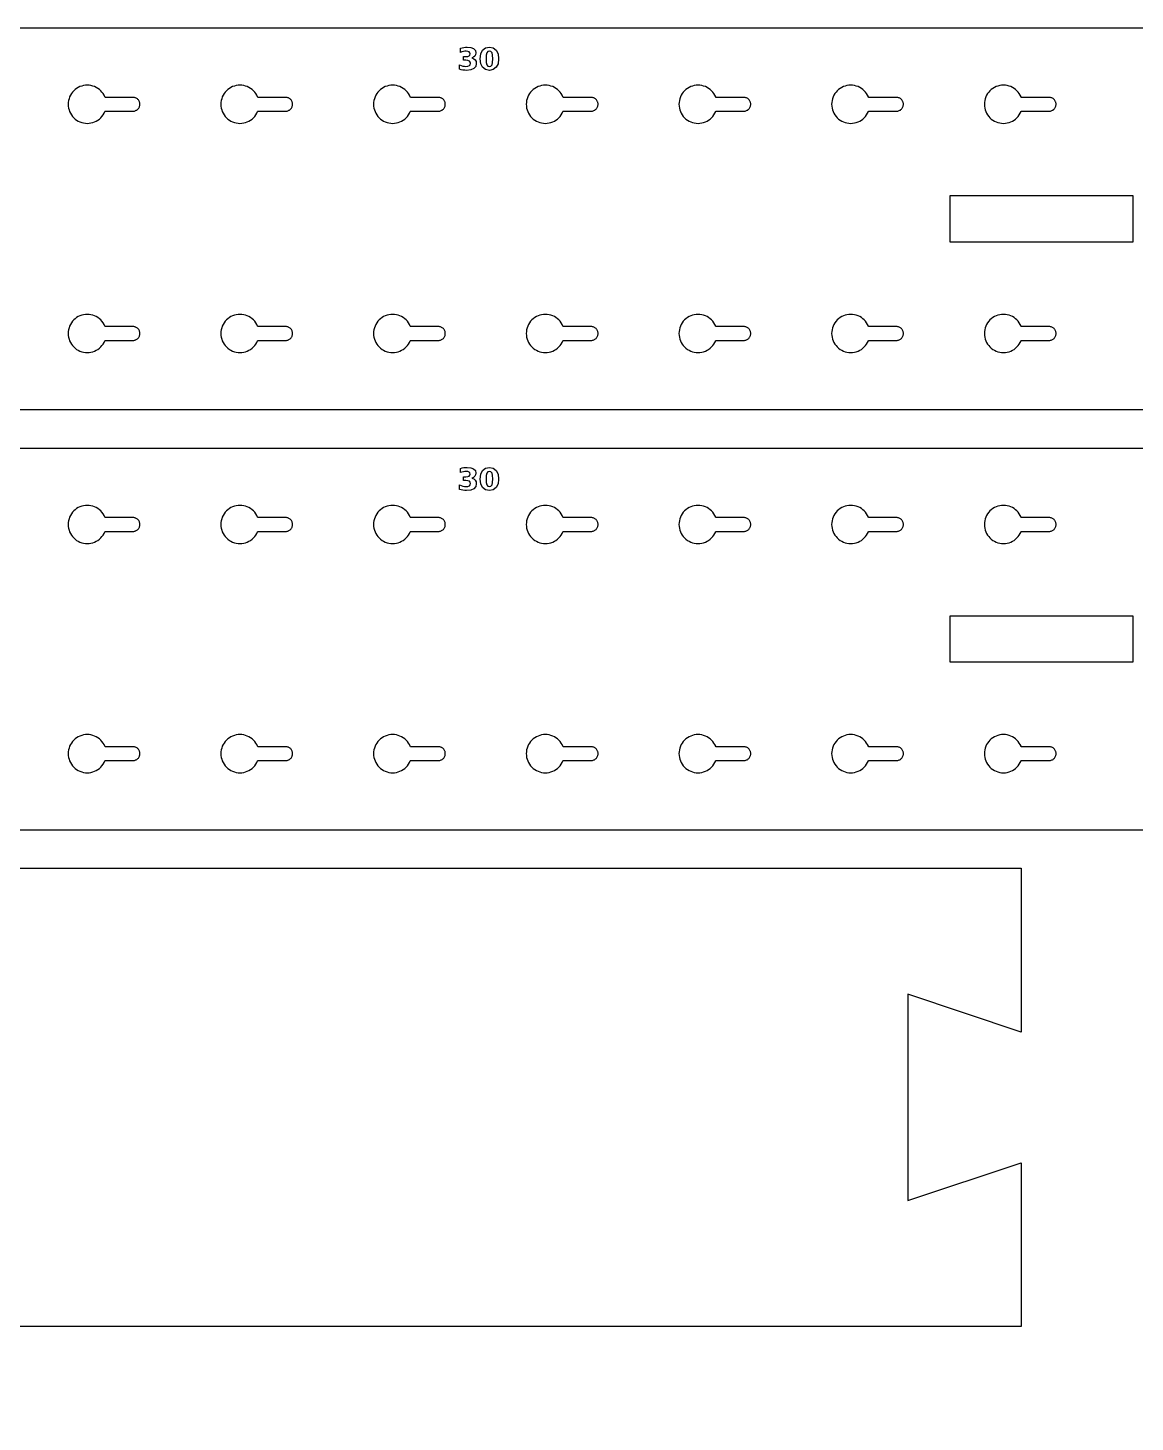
# Model space of a CAD drawing. Header units: millimetres. Extents: x 12 to 540, y 12 to 378.
# Drawn here: x 270.7 to 415.8, y 195 to 377.5 of the extents above; entities that cross this region are included whole.
import ezdxf

# ---------------------------------------------------------------- set-up
doc = ezdxf.new("R2010")
doc.units = ezdxf.units.MM
doc.layers.add('CUT', color=1, linetype='Continuous')
doc.layers.add('ENGRAVE', color=5, linetype='Continuous')

msp = doc.modelspace()

# ---------------------------------------------------------------- linework, layer by layer
at = {"layer": 'CUT', "color": 1}
for points in [[(18.5, 377.5), (448.5, 377.5), (448.5, 358.24), (458.4, 361.5), (458.4, 343.5), (448.5, 346.76), (448.5, 327.5), (18.5, 327.5), (18.5, 332.5), (12.5, 332.5), (12.5, 372.5), (18.5, 372.5)], [(280.43, 365.91), (280.58, 366.11), (280.7, 366.32), (280.81, 366.54), (280.83, 366.6), (284.5, 366.6), (284.59, 366.6), (284.68, 366.62), (284.76, 366.64), (284.84, 366.67), (284.92, 366.71), (285, 366.75), (285.07, 366.8), (285.14, 366.86), (285.2, 366.93), (285.25, 367), (285.29, 367.08), (285.33, 367.16), (285.36, 367.24), (285.38, 367.32), (285.4, 367.41), (285.4, 367.5), (285.4, 367.59), (285.38, 367.68), (285.36, 367.76), (285.33, 367.84), (285.29, 367.92), (285.25, 368), (285.2, 368.07), (285.14, 368.14), (285.07, 368.2), (285, 368.25), (284.92, 368.29), (284.84, 368.33), (284.76, 368.36), (284.68, 368.38), (284.59, 368.4), (284.5, 368.4), (280.83, 368.4), (280.81, 368.46), (280.7, 368.68), (280.58, 368.89), (280.43, 369.09), (280.27, 369.27), (280.09, 369.43), (279.89, 369.58), (279.68, 369.7), (279.46, 369.81), (279.23, 369.89), (278.99, 369.95), (278.75, 369.99), (278.5, 370), (278.25, 369.99), (278.01, 369.95), (277.77, 369.89), (277.54, 369.81), (277.32, 369.7), (277.11, 369.58), (276.91, 369.43), (276.73, 369.27), (276.57, 369.09), (276.42, 368.89), (276.3, 368.68), (276.19, 368.46), (276.11, 368.23), (276.05, 367.99), (276.01, 367.75), (276, 367.5), (276.01, 367.25), (276.05, 367.01), (276.11, 366.77), (276.19, 366.54), (276.3, 366.32), (276.42, 366.11), (276.57, 365.91), (276.73, 365.73), (276.91, 365.57), (277.11, 365.42), (277.32, 365.3), (277.54, 365.19), (277.77, 365.11), (278.01, 365.05), (278.25, 365.01), (278.5, 365), (278.75, 365.01), (278.99, 365.05), (279.23, 365.11), (279.46, 365.19), (279.68, 365.3), (279.89, 365.42), (280.09, 365.57), (280.27, 365.73)], [(300.43, 365.91), (300.58, 366.11), (300.7, 366.32), (300.81, 366.54), (300.83, 366.6), (304.5, 366.6), (304.59, 366.6), (304.68, 366.62), (304.76, 366.64), (304.84, 366.67), (304.92, 366.71), (305, 366.75), (305.07, 366.8), (305.14, 366.86), (305.2, 366.93), (305.25, 367), (305.29, 367.08), (305.33, 367.16), (305.36, 367.24), (305.38, 367.32), (305.4, 367.41), (305.4, 367.5), (305.4, 367.59), (305.38, 367.68), (305.36, 367.76), (305.33, 367.84), (305.29, 367.92), (305.25, 368), (305.2, 368.07), (305.14, 368.14), (305.07, 368.2), (305, 368.25), (304.92, 368.29), (304.84, 368.33), (304.76, 368.36), (304.68, 368.38), (304.59, 368.4), (304.5, 368.4), (300.83, 368.4), (300.81, 368.46), (300.7, 368.68), (300.58, 368.89), (300.43, 369.09), (300.27, 369.27), (300.09, 369.43), (299.89, 369.58), (299.68, 369.7), (299.46, 369.81), (299.23, 369.89), (298.99, 369.95), (298.75, 369.99), (298.5, 370), (298.25, 369.99), (298.01, 369.95), (297.77, 369.89), (297.54, 369.81), (297.32, 369.7), (297.11, 369.58), (296.91, 369.43), (296.73, 369.27), (296.57, 369.09), (296.42, 368.89), (296.3, 368.68), (296.19, 368.46), (296.11, 368.23), (296.05, 367.99), (296.01, 367.75), (296, 367.5), (296.01, 367.25), (296.05, 367.01), (296.11, 366.77), (296.19, 366.54), (296.3, 366.32), (296.42, 366.11), (296.57, 365.91), (296.73, 365.73), (296.91, 365.57), (297.11, 365.42), (297.32, 365.3), (297.54, 365.19), (297.77, 365.11), (298.01, 365.05), (298.25, 365.01), (298.5, 365), (298.75, 365.01), (298.99, 365.05), (299.23, 365.11), (299.46, 365.19), (299.68, 365.3), (299.89, 365.42), (300.09, 365.57), (300.27, 365.73)], [(320.27, 365.73), (320.43, 365.91), (320.58, 366.11), (320.7, 366.32), (320.81, 366.54), (320.83, 366.6), (324.5, 366.6), (324.59, 366.6), (324.68, 366.62), (324.76, 366.64), (324.84, 366.67), (324.92, 366.71), (325, 366.75), (325.07, 366.8), (325.14, 366.86), (325.2, 366.93), (325.25, 367), (325.29, 367.08), (325.33, 367.16), (325.36, 367.24), (325.38, 367.32), (325.4, 367.41), (325.4, 367.5), (325.4, 367.59), (325.38, 367.68), (325.36, 367.76), (325.33, 367.84), (325.29, 367.92), (325.25, 368), (325.2, 368.07), (325.14, 368.14), (325.07, 368.2), (325, 368.25), (324.92, 368.29), (324.84, 368.33), (324.76, 368.36), (324.68, 368.38), (324.59, 368.4), (324.5, 368.4), (320.83, 368.4), (320.81, 368.46), (320.7, 368.68), (320.58, 368.89), (320.43, 369.09), (320.27, 369.27), (320.09, 369.43), (319.89, 369.58), (319.68, 369.7), (319.46, 369.81), (319.23, 369.89), (318.99, 369.95), (318.75, 369.99), (318.5, 370), (318.25, 369.99), (318.01, 369.95), (317.77, 369.89), (317.54, 369.81), (317.32, 369.7), (317.11, 369.58), (316.91, 369.43), (316.73, 369.27), (316.57, 369.09), (316.42, 368.89), (316.3, 368.68), (316.19, 368.46), (316.11, 368.23), (316.05, 367.99), (316.01, 367.75), (316, 367.5), (316.01, 367.25), (316.05, 367.01), (316.11, 366.77), (316.19, 366.54), (316.3, 366.32), (316.42, 366.11), (316.57, 365.91), (316.73, 365.73), (316.91, 365.57), (317.11, 365.42), (317.32, 365.3), (317.54, 365.19), (317.77, 365.11), (318.01, 365.05), (318.25, 365.01), (318.5, 365), (318.75, 365.01), (318.99, 365.05), (319.23, 365.11), (319.46, 365.19), (319.68, 365.3), (319.89, 365.42), (320.09, 365.57)], [(340.43, 365.91), (340.58, 366.11), (340.7, 366.32), (340.81, 366.54), (340.83, 366.6), (344.5, 366.6), (344.59, 366.6), (344.68, 366.62), (344.76, 366.64), (344.84, 366.67), (344.92, 366.71), (345, 366.75), (345.07, 366.8), (345.14, 366.86), (345.2, 366.93), (345.25, 367), (345.29, 367.08), (345.33, 367.16), (345.36, 367.24), (345.38, 367.32), (345.4, 367.41), (345.4, 367.5), (345.4, 367.59), (345.38, 367.68), (345.36, 367.76), (345.33, 367.84), (345.29, 367.92), (345.25, 368), (345.2, 368.07), (345.14, 368.14), (345.07, 368.2), (345, 368.25), (344.92, 368.29), (344.84, 368.33), (344.76, 368.36), (344.68, 368.38), (344.59, 368.4), (344.5, 368.4), (340.83, 368.4), (340.81, 368.46), (340.7, 368.68), (340.58, 368.89), (340.43, 369.09), (340.27, 369.27), (340.09, 369.43), (339.89, 369.58), (339.68, 369.7), (339.46, 369.81), (339.23, 369.89), (338.99, 369.95), (338.75, 369.99), (338.5, 370), (338.25, 369.99), (338.01, 369.95), (337.77, 369.89), (337.54, 369.81), (337.32, 369.7), (337.11, 369.58), (336.91, 369.43), (336.73, 369.27), (336.57, 369.09), (336.42, 368.89), (336.3, 368.68), (336.19, 368.46), (336.11, 368.23), (336.05, 367.99), (336.01, 367.75), (336, 367.5), (336.01, 367.25), (336.05, 367.01), (336.11, 366.77), (336.19, 366.54), (336.3, 366.32), (336.42, 366.11), (336.57, 365.91), (336.73, 365.73), (336.91, 365.57), (337.11, 365.42), (337.32, 365.3), (337.54, 365.19), (337.77, 365.11), (338.01, 365.05), (338.25, 365.01), (338.5, 365), (338.75, 365.01), (338.99, 365.05), (339.23, 365.11), (339.46, 365.19), (339.68, 365.3), (339.89, 365.42), (340.09, 365.57), (340.27, 365.73)], [(360.27, 365.73), (360.43, 365.91), (360.58, 366.11), (360.7, 366.32), (360.81, 366.54), (360.83, 366.6), (364.5, 366.6), (364.59, 366.6), (364.68, 366.62), (364.76, 366.64), (364.84, 366.67), (364.92, 366.71), (365, 366.75), (365.07, 366.8), (365.14, 366.86), (365.2, 366.93), (365.25, 367), (365.29, 367.08), (365.33, 367.16), (365.36, 367.24), (365.38, 367.32), (365.4, 367.41), (365.4, 367.5), (365.4, 367.59), (365.38, 367.68), (365.36, 367.76), (365.33, 367.84), (365.29, 367.92), (365.25, 368), (365.2, 368.07), (365.14, 368.14), (365.07, 368.2), (365, 368.25), (364.92, 368.29), (364.84, 368.33), (364.76, 368.36), (364.68, 368.38), (364.59, 368.4), (364.5, 368.4), (360.83, 368.4), (360.81, 368.46), (360.7, 368.68), (360.58, 368.89), (360.43, 369.09), (360.27, 369.27), (360.09, 369.43), (359.89, 369.58), (359.68, 369.7), (359.46, 369.81), (359.23, 369.89), (358.99, 369.95), (358.75, 369.99), (358.5, 370), (358.25, 369.99), (358.01, 369.95), (357.77, 369.89), (357.54, 369.81), (357.32, 369.7), (357.11, 369.58), (356.91, 369.43), (356.73, 369.27), (356.57, 369.09), (356.42, 368.89), (356.3, 368.68), (356.19, 368.46), (356.11, 368.23), (356.05, 367.99), (356.01, 367.75), (356, 367.5), (356.01, 367.25), (356.05, 367.01), (356.11, 366.77), (356.19, 366.54), (356.3, 366.32), (356.42, 366.11), (356.57, 365.91), (356.73, 365.73), (356.91, 365.57), (357.11, 365.42), (357.32, 365.3), (357.54, 365.19), (357.77, 365.11), (358.01, 365.05), (358.25, 365.01), (358.5, 365), (358.75, 365.01), (358.99, 365.05), (359.23, 365.11), (359.46, 365.19), (359.68, 365.3), (359.89, 365.42), (360.09, 365.57)], [(380.27, 365.73), (380.43, 365.91), (380.58, 366.11), (380.7, 366.32), (380.81, 366.54), (380.83, 366.6), (384.5, 366.6), (384.59, 366.6), (384.68, 366.62), (384.76, 366.64), (384.84, 366.67), (384.92, 366.71), (385, 366.75), (385.07, 366.8), (385.14, 366.86), (385.2, 366.93), (385.25, 367), (385.29, 367.08), (385.33, 367.16), (385.36, 367.24), (385.38, 367.32), (385.4, 367.41), (385.4, 367.5), (385.4, 367.59), (385.38, 367.68), (385.36, 367.76), (385.33, 367.84), (385.29, 367.92), (385.25, 368), (385.2, 368.07), (385.14, 368.14), (385.07, 368.2), (385, 368.25), (384.92, 368.29), (384.84, 368.33), (384.76, 368.36), (384.68, 368.38), (384.59, 368.4), (384.5, 368.4), (380.83, 368.4), (380.81, 368.46), (380.7, 368.68), (380.58, 368.89), (380.43, 369.09), (380.27, 369.27), (380.09, 369.43), (379.89, 369.58), (379.68, 369.7), (379.46, 369.81), (379.23, 369.89), (378.99, 369.95), (378.75, 369.99), (378.5, 370), (378.25, 369.99), (378.01, 369.95), (377.77, 369.89), (377.54, 369.81), (377.32, 369.7), (377.11, 369.58), (376.91, 369.43), (376.73, 369.27), (376.57, 369.09), (376.42, 368.89), (376.3, 368.68), (376.19, 368.46), (376.11, 368.23), (376.05, 367.99), (376.01, 367.75), (376, 367.5), (376.01, 367.25), (376.05, 367.01), (376.11, 366.77), (376.19, 366.54), (376.3, 366.32), (376.42, 366.11), (376.57, 365.91), (376.73, 365.73), (376.91, 365.57), (377.11, 365.42), (377.32, 365.3), (377.54, 365.19), (377.77, 365.11), (378.01, 365.05), (378.25, 365.01), (378.5, 365), (378.75, 365.01), (378.99, 365.05), (379.23, 365.11), (379.46, 365.19), (379.68, 365.3), (379.89, 365.42), (380.09, 365.57)], [(400.43, 365.91), (400.58, 366.11), (400.7, 366.32), (400.81, 366.54), (400.83, 366.6), (404.5, 366.6), (404.59, 366.6), (404.68, 366.62), (404.76, 366.64), (404.84, 366.67), (404.92, 366.71), (405, 366.75), (405.07, 366.8), (405.14, 366.86), (405.2, 366.93), (405.25, 367), (405.29, 367.08), (405.33, 367.16), (405.36, 367.24), (405.38, 367.32), (405.4, 367.41), (405.4, 367.5), (405.4, 367.59), (405.38, 367.68), (405.36, 367.76), (405.33, 367.84), (405.29, 367.92), (405.25, 368), (405.2, 368.07), (405.14, 368.14), (405.07, 368.2), (405, 368.25), (404.92, 368.29), (404.84, 368.33), (404.76, 368.36), (404.68, 368.38), (404.59, 368.4), (404.5, 368.4), (400.83, 368.4), (400.81, 368.46), (400.7, 368.68), (400.58, 368.89), (400.43, 369.09), (400.27, 369.27), (400.09, 369.43), (399.89, 369.58), (399.68, 369.7), (399.46, 369.81), (399.23, 369.89), (398.99, 369.95), (398.75, 369.99), (398.5, 370), (398.25, 369.99), (398.01, 369.95), (397.77, 369.89), (397.54, 369.81), (397.32, 369.7), (397.11, 369.58), (396.91, 369.43), (396.73, 369.27), (396.57, 369.09), (396.42, 368.89), (396.3, 368.68), (396.19, 368.46), (396.11, 368.23), (396.05, 367.99), (396.01, 367.75), (396, 367.5), (396.01, 367.25), (396.05, 367.01), (396.11, 366.77), (396.19, 366.54), (396.3, 366.32), (396.42, 366.11), (396.57, 365.91), (396.73, 365.73), (396.91, 365.57), (397.11, 365.42), (397.32, 365.3), (397.54, 365.19), (397.77, 365.11), (398.01, 365.05), (398.25, 365.01), (398.5, 365), (398.75, 365.01), (398.99, 365.05), (399.23, 365.11), (399.46, 365.19), (399.68, 365.3), (399.89, 365.42), (400.09, 365.57), (400.27, 365.73)], [(415.5, 355.5), (391.5, 355.5), (391.5, 349.5), (415.5, 349.5)], [(280.27, 335.73), (280.43, 335.91), (280.58, 336.11), (280.7, 336.32), (280.81, 336.54), (280.83, 336.6), (284.5, 336.6), (284.59, 336.6), (284.68, 336.62), (284.76, 336.64), (284.84, 336.67), (284.92, 336.71), (285, 336.75), (285.07, 336.8), (285.14, 336.86), (285.2, 336.93), (285.25, 337), (285.29, 337.08), (285.33, 337.16), (285.36, 337.24), (285.38, 337.32), (285.4, 337.41), (285.4, 337.5), (285.4, 337.59), (285.38, 337.68), (285.36, 337.76), (285.33, 337.84), (285.29, 337.92), (285.25, 338), (285.2, 338.07), (285.14, 338.14), (285.07, 338.2), (285, 338.25), (284.92, 338.29), (284.84, 338.33), (284.76, 338.36), (284.68, 338.38), (284.59, 338.4), (284.5, 338.4), (280.83, 338.4), (280.81, 338.46), (280.7, 338.68), (280.58, 338.89), (280.43, 339.09), (280.27, 339.27), (280.09, 339.43), (279.89, 339.58), (279.68, 339.7), (279.46, 339.81), (279.23, 339.89), (278.99, 339.95), (278.75, 339.99), (278.5, 340), (278.25, 339.99), (278.01, 339.95), (277.77, 339.89), (277.54, 339.81), (277.32, 339.7), (277.11, 339.58), (276.91, 339.43), (276.73, 339.27), (276.57, 339.09), (276.42, 338.89), (276.3, 338.68), (276.19, 338.46), (276.11, 338.23), (276.05, 337.99), (276.01, 337.75), (276, 337.5), (276.01, 337.25), (276.05, 337.01), (276.11, 336.77), (276.19, 336.54), (276.3, 336.32), (276.42, 336.11), (276.57, 335.91), (276.73, 335.73), (276.91, 335.57), (277.11, 335.42), (277.32, 335.3), (277.54, 335.19), (277.77, 335.11), (278.01, 335.05), (278.25, 335.01), (278.5, 335), (278.75, 335.01), (278.99, 335.05), (279.23, 335.11), (279.46, 335.19), (279.68, 335.3), (279.89, 335.42), (280.09, 335.57)], [(300.43, 335.91), (300.58, 336.11), (300.7, 336.32), (300.81, 336.54), (300.83, 336.6), (304.5, 336.6), (304.59, 336.6), (304.68, 336.62), (304.76, 336.64), (304.84, 336.67), (304.92, 336.71), (305, 336.75), (305.07, 336.8), (305.14, 336.86), (305.2, 336.93), (305.25, 337), (305.29, 337.08), (305.33, 337.16), (305.36, 337.24), (305.38, 337.32), (305.4, 337.41), (305.4, 337.5), (305.4, 337.59), (305.38, 337.68), (305.36, 337.76), (305.33, 337.84), (305.29, 337.92), (305.25, 338), (305.2, 338.07), (305.14, 338.14), (305.07, 338.2), (305, 338.25), (304.92, 338.29), (304.84, 338.33), (304.76, 338.36), (304.68, 338.38), (304.59, 338.4), (304.5, 338.4), (300.83, 338.4), (300.81, 338.46), (300.7, 338.68), (300.58, 338.89), (300.43, 339.09), (300.27, 339.27), (300.09, 339.43), (299.89, 339.58), (299.68, 339.7), (299.46, 339.81), (299.23, 339.89), (298.99, 339.95), (298.75, 339.99), (298.5, 340), (298.25, 339.99), (298.01, 339.95), (297.77, 339.89), (297.54, 339.81), (297.32, 339.7), (297.11, 339.58), (296.91, 339.43), (296.73, 339.27), (296.57, 339.09), (296.42, 338.89), (296.3, 338.68), (296.19, 338.46), (296.11, 338.23), (296.05, 337.99), (296.01, 337.75), (296, 337.5), (296.01, 337.25), (296.05, 337.01), (296.11, 336.77), (296.19, 336.54), (296.3, 336.32), (296.42, 336.11), (296.57, 335.91), (296.73, 335.73), (296.91, 335.57), (297.11, 335.42), (297.32, 335.3), (297.54, 335.19), (297.77, 335.11), (298.01, 335.05), (298.25, 335.01), (298.5, 335), (298.75, 335.01), (298.99, 335.05), (299.23, 335.11), (299.46, 335.19), (299.68, 335.3), (299.89, 335.42), (300.09, 335.57), (300.27, 335.73)], [(320.27, 335.73), (320.43, 335.91), (320.58, 336.11), (320.7, 336.32), (320.81, 336.54), (320.83, 336.6), (324.5, 336.6), (324.59, 336.6), (324.68, 336.62), (324.76, 336.64), (324.84, 336.67), (324.92, 336.71), (325, 336.75), (325.07, 336.8), (325.14, 336.86), (325.2, 336.93), (325.25, 337), (325.29, 337.08), (325.33, 337.16), (325.36, 337.24), (325.38, 337.32), (325.4, 337.41), (325.4, 337.5), (325.4, 337.59), (325.38, 337.68), (325.36, 337.76), (325.33, 337.84), (325.29, 337.92), (325.25, 338), (325.2, 338.07), (325.14, 338.14), (325.07, 338.2), (325, 338.25), (324.92, 338.29), (324.84, 338.33), (324.76, 338.36), (324.68, 338.38), (324.59, 338.4), (324.5, 338.4), (320.83, 338.4), (320.81, 338.46), (320.7, 338.68), (320.58, 338.89), (320.43, 339.09), (320.27, 339.27), (320.09, 339.43), (319.89, 339.58), (319.68, 339.7), (319.46, 339.81), (319.23, 339.89), (318.99, 339.95), (318.75, 339.99), (318.5, 340), (318.25, 339.99), (318.01, 339.95), (317.77, 339.89), (317.54, 339.81), (317.32, 339.7), (317.11, 339.58), (316.91, 339.43), (316.73, 339.27), (316.57, 339.09), (316.42, 338.89), (316.3, 338.68), (316.19, 338.46), (316.11, 338.23), (316.05, 337.99), (316.01, 337.75), (316, 337.5), (316.01, 337.25), (316.05, 337.01), (316.11, 336.77), (316.19, 336.54), (316.3, 336.32), (316.42, 336.11), (316.57, 335.91), (316.73, 335.73), (316.91, 335.57), (317.11, 335.42), (317.32, 335.3), (317.54, 335.19), (317.77, 335.11), (318.01, 335.05), (318.25, 335.01), (318.5, 335), (318.75, 335.01), (318.99, 335.05), (319.23, 335.11), (319.46, 335.19), (319.68, 335.3), (319.89, 335.42), (320.09, 335.57)], [(340.43, 335.91), (340.58, 336.11), (340.7, 336.32), (340.81, 336.54), (340.83, 336.6), (344.5, 336.6), (344.59, 336.6), (344.68, 336.62), (344.76, 336.64), (344.84, 336.67), (344.92, 336.71), (345, 336.75), (345.07, 336.8), (345.14, 336.86), (345.2, 336.93), (345.25, 337), (345.29, 337.08), (345.33, 337.16), (345.36, 337.24), (345.38, 337.32), (345.4, 337.41), (345.4, 337.5), (345.4, 337.59), (345.38, 337.68), (345.36, 337.76), (345.33, 337.84), (345.29, 337.92), (345.25, 338), (345.2, 338.07), (345.14, 338.14), (345.07, 338.2), (345, 338.25), (344.92, 338.29), (344.84, 338.33), (344.76, 338.36), (344.68, 338.38), (344.59, 338.4), (344.5, 338.4), (340.83, 338.4), (340.81, 338.46), (340.7, 338.68), (340.58, 338.89), (340.43, 339.09), (340.27, 339.27), (340.09, 339.43), (339.89, 339.58), (339.68, 339.7), (339.46, 339.81), (339.23, 339.89), (338.99, 339.95), (338.75, 339.99), (338.5, 340), (338.25, 339.99), (338.01, 339.95), (337.77, 339.89), (337.54, 339.81), (337.32, 339.7), (337.11, 339.58), (336.91, 339.43), (336.73, 339.27), (336.57, 339.09), (336.42, 338.89), (336.3, 338.68), (336.19, 338.46), (336.11, 338.23), (336.05, 337.99), (336.01, 337.75), (336, 337.5), (336.01, 337.25), (336.05, 337.01), (336.11, 336.77), (336.19, 336.54), (336.3, 336.32), (336.42, 336.11), (336.57, 335.91), (336.73, 335.73), (336.91, 335.57), (337.11, 335.42), (337.32, 335.3), (337.54, 335.19), (337.77, 335.11), (338.01, 335.05), (338.25, 335.01), (338.5, 335), (338.75, 335.01), (338.99, 335.05), (339.23, 335.11), (339.46, 335.19), (339.68, 335.3), (339.89, 335.42), (340.09, 335.57), (340.27, 335.73)], [(360.27, 335.73), (360.43, 335.91), (360.58, 336.11), (360.7, 336.32), (360.81, 336.54), (360.83, 336.6), (364.5, 336.6), (364.59, 336.6), (364.68, 336.62), (364.76, 336.64), (364.84, 336.67), (364.92, 336.71), (365, 336.75), (365.07, 336.8), (365.14, 336.86), (365.2, 336.93), (365.25, 337), (365.29, 337.08), (365.33, 337.16), (365.36, 337.24), (365.38, 337.32), (365.4, 337.41), (365.4, 337.5), (365.4, 337.59), (365.38, 337.68), (365.36, 337.76), (365.33, 337.84), (365.29, 337.92), (365.25, 338), (365.2, 338.07), (365.14, 338.14), (365.07, 338.2), (365, 338.25), (364.92, 338.29), (364.84, 338.33), (364.76, 338.36), (364.68, 338.38), (364.59, 338.4), (364.5, 338.4), (360.83, 338.4), (360.81, 338.46), (360.7, 338.68), (360.58, 338.89), (360.43, 339.09), (360.27, 339.27), (360.09, 339.43), (359.89, 339.58), (359.68, 339.7), (359.46, 339.81), (359.23, 339.89), (358.99, 339.95), (358.75, 339.99), (358.5, 340), (358.25, 339.99), (358.01, 339.95), (357.77, 339.89), (357.54, 339.81), (357.32, 339.7), (357.11, 339.58), (356.91, 339.43), (356.73, 339.27), (356.57, 339.09), (356.42, 338.89), (356.3, 338.68), (356.19, 338.46), (356.11, 338.23), (356.05, 337.99), (356.01, 337.75), (356, 337.5), (356.01, 337.25), (356.05, 337.01), (356.11, 336.77), (356.19, 336.54), (356.3, 336.32), (356.42, 336.11), (356.57, 335.91), (356.73, 335.73), (356.91, 335.57), (357.11, 335.42), (357.32, 335.3), (357.54, 335.19), (357.77, 335.11), (358.01, 335.05), (358.25, 335.01), (358.5, 335), (358.75, 335.01), (358.99, 335.05), (359.23, 335.11), (359.46, 335.19), (359.68, 335.3), (359.89, 335.42), (360.09, 335.57)], [(380.43, 335.91), (380.58, 336.11), (380.7, 336.32), (380.81, 336.54), (380.83, 336.6), (384.5, 336.6), (384.59, 336.6), (384.68, 336.62), (384.76, 336.64), (384.84, 336.67), (384.92, 336.71), (385, 336.75), (385.07, 336.8), (385.14, 336.86), (385.2, 336.93), (385.25, 337), (385.29, 337.08), (385.33, 337.16), (385.36, 337.24), (385.38, 337.32), (385.4, 337.41), (385.4, 337.5), (385.4, 337.59), (385.38, 337.68), (385.36, 337.76), (385.33, 337.84), (385.29, 337.92), (385.25, 338), (385.2, 338.07), (385.14, 338.14), (385.07, 338.2), (385, 338.25), (384.92, 338.29), (384.84, 338.33), (384.76, 338.36), (384.68, 338.38), (384.59, 338.4), (384.5, 338.4), (380.83, 338.4), (380.81, 338.46), (380.7, 338.68), (380.58, 338.89), (380.43, 339.09), (380.27, 339.27), (380.09, 339.43), (379.89, 339.58), (379.68, 339.7), (379.46, 339.81), (379.23, 339.89), (378.99, 339.95), (378.75, 339.99), (378.5, 340), (378.25, 339.99), (378.01, 339.95), (377.77, 339.89), (377.54, 339.81), (377.32, 339.7), (377.11, 339.58), (376.91, 339.43), (376.73, 339.27), (376.57, 339.09), (376.42, 338.89), (376.3, 338.68), (376.19, 338.46), (376.11, 338.23), (376.05, 337.99), (376.01, 337.75), (376, 337.5), (376.01, 337.25), (376.05, 337.01), (376.11, 336.77), (376.19, 336.54), (376.3, 336.32), (376.42, 336.11), (376.57, 335.91), (376.73, 335.73), (376.91, 335.57), (377.11, 335.42), (377.32, 335.3), (377.54, 335.19), (377.77, 335.11), (378.01, 335.05), (378.25, 335.01), (378.5, 335), (378.75, 335.01), (378.99, 335.05), (379.23, 335.11), (379.46, 335.19), (379.68, 335.3), (379.89, 335.42), (380.09, 335.57), (380.27, 335.73)], [(400.27, 335.73), (400.43, 335.91), (400.58, 336.11), (400.7, 336.32), (400.81, 336.54), (400.83, 336.6), (404.5, 336.6), (404.59, 336.6), (404.68, 336.62), (404.76, 336.64), (404.84, 336.67), (404.92, 336.71), (405, 336.75), (405.07, 336.8), (405.14, 336.86), (405.2, 336.93), (405.25, 337), (405.29, 337.08), (405.33, 337.16), (405.36, 337.24), (405.38, 337.32), (405.4, 337.41), (405.4, 337.5), (405.4, 337.59), (405.38, 337.68), (405.36, 337.76), (405.33, 337.84), (405.29, 337.92), (405.25, 338), (405.2, 338.07), (405.14, 338.14), (405.07, 338.2), (405, 338.25), (404.92, 338.29), (404.84, 338.33), (404.76, 338.36), (404.68, 338.38), (404.59, 338.4), (404.5, 338.4), (400.83, 338.4), (400.81, 338.46), (400.7, 338.68), (400.58, 338.89), (400.43, 339.09), (400.27, 339.27), (400.09, 339.43), (399.89, 339.58), (399.68, 339.7), (399.46, 339.81), (399.23, 339.89), (398.99, 339.95), (398.75, 339.99), (398.5, 340), (398.25, 339.99), (398.01, 339.95), (397.77, 339.89), (397.54, 339.81), (397.32, 339.7), (397.11, 339.58), (396.91, 339.43), (396.73, 339.27), (396.57, 339.09), (396.42, 338.89), (396.3, 338.68), (396.19, 338.46), (396.11, 338.23), (396.05, 337.99), (396.01, 337.75), (396, 337.5), (396.01, 337.25), (396.05, 337.01), (396.11, 336.77), (396.19, 336.54), (396.3, 336.32), (396.42, 336.11), (396.57, 335.91), (396.73, 335.73), (396.91, 335.57), (397.11, 335.42), (397.32, 335.3), (397.54, 335.19), (397.77, 335.11), (398.01, 335.05), (398.25, 335.01), (398.5, 335), (398.75, 335.01), (398.99, 335.05), (399.23, 335.11), (399.46, 335.19), (399.68, 335.3), (399.89, 335.42), (400.09, 335.57)], [(18.5, 322.5), (448.5, 322.5), (448.5, 303.24), (458.4, 306.5), (458.4, 288.5), (448.5, 291.76), (448.5, 272.5), (18.5, 272.5), (18.5, 277.5), (12.5, 277.5), (12.5, 317.5), (18.5, 317.5)], [(280.43, 310.91), (280.58, 311.11), (280.7, 311.32), (280.81, 311.54), (280.83, 311.6), (284.5, 311.6), (284.59, 311.6), (284.68, 311.62), (284.76, 311.64), (284.84, 311.67), (284.92, 311.71), (285, 311.75), (285.07, 311.8), (285.14, 311.86), (285.2, 311.93), (285.25, 312), (285.29, 312.08), (285.33, 312.16), (285.36, 312.24), (285.38, 312.32), (285.4, 312.41), (285.4, 312.5), (285.4, 312.59), (285.38, 312.68), (285.36, 312.76), (285.33, 312.84), (285.29, 312.92), (285.25, 313), (285.2, 313.07), (285.14, 313.14), (285.07, 313.2), (285, 313.25), (284.92, 313.29), (284.84, 313.33), (284.76, 313.36), (284.68, 313.38), (284.59, 313.4), (284.5, 313.4), (280.83, 313.4), (280.81, 313.46), (280.7, 313.68), (280.58, 313.89), (280.43, 314.09), (280.27, 314.27), (280.09, 314.43), (279.89, 314.58), (279.68, 314.7), (279.46, 314.81), (279.23, 314.89), (278.99, 314.95), (278.75, 314.99), (278.5, 315), (278.25, 314.99), (278.01, 314.95), (277.77, 314.89), (277.54, 314.81), (277.32, 314.7), (277.11, 314.58), (276.91, 314.43), (276.73, 314.27), (276.57, 314.09), (276.42, 313.89), (276.3, 313.68), (276.19, 313.46), (276.11, 313.23), (276.05, 312.99), (276.01, 312.75), (276, 312.5), (276.01, 312.25), (276.05, 312.01), (276.11, 311.77), (276.19, 311.54), (276.3, 311.32), (276.42, 311.11), (276.57, 310.91), (276.73, 310.73), (276.91, 310.57), (277.11, 310.42), (277.32, 310.3), (277.54, 310.19), (277.77, 310.11), (278.01, 310.05), (278.25, 310.01), (278.5, 310), (278.75, 310.01), (278.99, 310.05), (279.23, 310.11), (279.46, 310.19), (279.68, 310.3), (279.89, 310.42), (280.09, 310.57), (280.27, 310.73)], [(300.43, 310.91), (300.58, 311.11), (300.7, 311.32), (300.81, 311.54), (300.83, 311.6), (304.5, 311.6), (304.59, 311.6), (304.68, 311.62), (304.76, 311.64), (304.84, 311.67), (304.92, 311.71), (305, 311.75), (305.07, 311.8), (305.14, 311.86), (305.2, 311.93), (305.25, 312), (305.29, 312.08), (305.33, 312.16), (305.36, 312.24), (305.38, 312.32), (305.4, 312.41), (305.4, 312.5), (305.4, 312.59), (305.38, 312.68), (305.36, 312.76), (305.33, 312.84), (305.29, 312.92), (305.25, 313), (305.2, 313.07), (305.14, 313.14), (305.07, 313.2), (305, 313.25), (304.92, 313.29), (304.84, 313.33), (304.76, 313.36), (304.68, 313.38), (304.59, 313.4), (304.5, 313.4), (300.83, 313.4), (300.81, 313.46), (300.7, 313.68), (300.58, 313.89), (300.43, 314.09), (300.27, 314.27), (300.09, 314.43), (299.89, 314.58), (299.68, 314.7), (299.46, 314.81), (299.23, 314.89), (298.99, 314.95), (298.75, 314.99), (298.5, 315), (298.25, 314.99), (298.01, 314.95), (297.77, 314.89), (297.54, 314.81), (297.32, 314.7), (297.11, 314.58), (296.91, 314.43), (296.73, 314.27), (296.57, 314.09), (296.42, 313.89), (296.3, 313.68), (296.19, 313.46), (296.11, 313.23), (296.05, 312.99), (296.01, 312.75), (296, 312.5), (296.01, 312.25), (296.05, 312.01), (296.11, 311.77), (296.19, 311.54), (296.3, 311.32), (296.42, 311.11), (296.57, 310.91), (296.73, 310.73), (296.91, 310.57), (297.11, 310.42), (297.32, 310.3), (297.54, 310.19), (297.77, 310.11), (298.01, 310.05), (298.25, 310.01), (298.5, 310), (298.75, 310.01), (298.99, 310.05), (299.23, 310.11), (299.46, 310.19), (299.68, 310.3), (299.89, 310.42), (300.09, 310.57), (300.27, 310.73)], [(320.27, 310.73), (320.43, 310.91), (320.58, 311.11), (320.7, 311.32), (320.81, 311.54), (320.83, 311.6), (324.5, 311.6), (324.59, 311.6), (324.68, 311.62), (324.76, 311.64), (324.84, 311.67), (324.92, 311.71), (325, 311.75), (325.07, 311.8), (325.14, 311.86), (325.2, 311.93), (325.25, 312), (325.29, 312.08), (325.33, 312.16), (325.36, 312.24), (325.38, 312.32), (325.4, 312.41), (325.4, 312.5), (325.4, 312.59), (325.38, 312.68), (325.36, 312.76), (325.33, 312.84), (325.29, 312.92), (325.25, 313), (325.2, 313.07), (325.14, 313.14), (325.07, 313.2), (325, 313.25), (324.92, 313.29), (324.84, 313.33), (324.76, 313.36), (324.68, 313.38), (324.59, 313.4), (324.5, 313.4), (320.83, 313.4), (320.81, 313.46), (320.7, 313.68), (320.58, 313.89), (320.43, 314.09), (320.27, 314.27), (320.09, 314.43), (319.89, 314.58), (319.68, 314.7), (319.46, 314.81), (319.23, 314.89), (318.99, 314.95), (318.75, 314.99), (318.5, 315), (318.25, 314.99), (318.01, 314.95), (317.77, 314.89), (317.54, 314.81), (317.32, 314.7), (317.11, 314.58), (316.91, 314.43), (316.73, 314.27), (316.57, 314.09), (316.42, 313.89), (316.3, 313.68), (316.19, 313.46), (316.11, 313.23), (316.05, 312.99), (316.01, 312.75), (316, 312.5), (316.01, 312.25), (316.05, 312.01), (316.11, 311.77), (316.19, 311.54), (316.3, 311.32), (316.42, 311.11), (316.57, 310.91), (316.73, 310.73), (316.91, 310.57), (317.11, 310.42), (317.32, 310.3), (317.54, 310.19), (317.77, 310.11), (318.01, 310.05), (318.25, 310.01), (318.5, 310), (318.75, 310.01), (318.99, 310.05), (319.23, 310.11), (319.46, 310.19), (319.68, 310.3), (319.89, 310.42), (320.09, 310.57)], [(340.43, 310.91), (340.58, 311.11), (340.7, 311.32), (340.81, 311.54), (340.83, 311.6), (344.5, 311.6), (344.59, 311.6), (344.68, 311.62), (344.76, 311.64), (344.84, 311.67), (344.92, 311.71), (345, 311.75), (345.07, 311.8), (345.14, 311.86), (345.2, 311.93), (345.25, 312), (345.29, 312.08), (345.33, 312.16), (345.36, 312.24), (345.38, 312.32), (345.4, 312.41), (345.4, 312.5), (345.4, 312.59), (345.38, 312.68), (345.36, 312.76), (345.33, 312.84), (345.29, 312.92), (345.25, 313), (345.2, 313.07), (345.14, 313.14), (345.07, 313.2), (345, 313.25), (344.92, 313.29), (344.84, 313.33), (344.76, 313.36), (344.68, 313.38), (344.59, 313.4), (344.5, 313.4), (340.83, 313.4), (340.81, 313.46), (340.7, 313.68), (340.58, 313.89), (340.43, 314.09), (340.27, 314.27), (340.09, 314.43), (339.89, 314.58), (339.68, 314.7), (339.46, 314.81), (339.23, 314.89), (338.99, 314.95), (338.75, 314.99), (338.5, 315), (338.25, 314.99), (338.01, 314.95), (337.77, 314.89), (337.54, 314.81), (337.32, 314.7), (337.11, 314.58), (336.91, 314.43), (336.73, 314.27), (336.57, 314.09), (336.42, 313.89), (336.3, 313.68), (336.19, 313.46), (336.11, 313.23), (336.05, 312.99), (336.01, 312.75), (336, 312.5), (336.01, 312.25), (336.05, 312.01), (336.11, 311.77), (336.19, 311.54), (336.3, 311.32), (336.42, 311.11), (336.57, 310.91), (336.73, 310.73), (336.91, 310.57), (337.11, 310.42), (337.32, 310.3), (337.54, 310.19), (337.77, 310.11), (338.01, 310.05), (338.25, 310.01), (338.5, 310), (338.75, 310.01), (338.99, 310.05), (339.23, 310.11), (339.46, 310.19), (339.68, 310.3), (339.89, 310.42), (340.09, 310.57), (340.27, 310.73)], [(360.27, 310.73), (360.43, 310.91), (360.58, 311.11), (360.7, 311.32), (360.81, 311.54), (360.83, 311.6), (364.5, 311.6), (364.59, 311.6), (364.68, 311.62), (364.76, 311.64), (364.84, 311.67), (364.92, 311.71), (365, 311.75), (365.07, 311.8), (365.14, 311.86), (365.2, 311.93), (365.25, 312), (365.29, 312.08), (365.33, 312.16), (365.36, 312.24), (365.38, 312.32), (365.4, 312.41), (365.4, 312.5), (365.4, 312.59), (365.38, 312.68), (365.36, 312.76), (365.33, 312.84), (365.29, 312.92), (365.25, 313), (365.2, 313.07), (365.14, 313.14), (365.07, 313.2), (365, 313.25), (364.92, 313.29), (364.84, 313.33), (364.76, 313.36), (364.68, 313.38), (364.59, 313.4), (364.5, 313.4), (360.83, 313.4), (360.81, 313.46), (360.7, 313.68), (360.58, 313.89), (360.43, 314.09), (360.27, 314.27), (360.09, 314.43), (359.89, 314.58), (359.68, 314.7), (359.46, 314.81), (359.23, 314.89), (358.99, 314.95), (358.75, 314.99), (358.5, 315), (358.25, 314.99), (358.01, 314.95), (357.77, 314.89), (357.54, 314.81), (357.32, 314.7), (357.11, 314.58), (356.91, 314.43), (356.73, 314.27), (356.57, 314.09), (356.42, 313.89), (356.3, 313.68), (356.19, 313.46), (356.11, 313.23), (356.05, 312.99), (356.01, 312.75), (356, 312.5), (356.01, 312.25), (356.05, 312.01), (356.11, 311.77), (356.19, 311.54), (356.3, 311.32), (356.42, 311.11), (356.57, 310.91), (356.73, 310.73), (356.91, 310.57), (357.11, 310.42), (357.32, 310.3), (357.54, 310.19), (357.77, 310.11), (358.01, 310.05), (358.25, 310.01), (358.5, 310), (358.75, 310.01), (358.99, 310.05), (359.23, 310.11), (359.46, 310.19), (359.68, 310.3), (359.89, 310.42), (360.09, 310.57)], [(380.27, 310.73), (380.43, 310.91), (380.58, 311.11), (380.7, 311.32), (380.81, 311.54), (380.83, 311.6), (384.5, 311.6), (384.59, 311.6), (384.68, 311.62), (384.76, 311.64), (384.84, 311.67), (384.92, 311.71), (385, 311.75), (385.07, 311.8), (385.14, 311.86), (385.2, 311.93), (385.25, 312), (385.29, 312.08), (385.33, 312.16), (385.36, 312.24), (385.38, 312.32), (385.4, 312.41), (385.4, 312.5), (385.4, 312.59), (385.38, 312.68), (385.36, 312.76), (385.33, 312.84), (385.29, 312.92), (385.25, 313), (385.2, 313.07), (385.14, 313.14), (385.07, 313.2), (385, 313.25), (384.92, 313.29), (384.84, 313.33), (384.76, 313.36), (384.68, 313.38), (384.59, 313.4), (384.5, 313.4), (380.83, 313.4), (380.81, 313.46), (380.7, 313.68), (380.58, 313.89), (380.43, 314.09), (380.27, 314.27), (380.09, 314.43), (379.89, 314.58), (379.68, 314.7), (379.46, 314.81), (379.23, 314.89), (378.99, 314.95), (378.75, 314.99), (378.5, 315), (378.25, 314.99), (378.01, 314.95), (377.77, 314.89), (377.54, 314.81), (377.32, 314.7), (377.11, 314.58), (376.91, 314.43), (376.73, 314.27), (376.57, 314.09), (376.42, 313.89), (376.3, 313.68), (376.19, 313.46), (376.11, 313.23), (376.05, 312.99), (376.01, 312.75), (376, 312.5), (376.01, 312.25), (376.05, 312.01), (376.11, 311.77), (376.19, 311.54), (376.3, 311.32), (376.42, 311.11), (376.57, 310.91), (376.73, 310.73), (376.91, 310.57), (377.11, 310.42), (377.32, 310.3), (377.54, 310.19), (377.77, 310.11), (378.01, 310.05), (378.25, 310.01), (378.5, 310), (378.75, 310.01), (378.99, 310.05), (379.23, 310.11), (379.46, 310.19), (379.68, 310.3), (379.89, 310.42), (380.09, 310.57)], [(400.43, 310.91), (400.58, 311.11), (400.7, 311.32), (400.81, 311.54), (400.83, 311.6), (404.5, 311.6), (404.59, 311.6), (404.68, 311.62), (404.76, 311.64), (404.84, 311.67), (404.92, 311.71), (405, 311.75), (405.07, 311.8), (405.14, 311.86), (405.2, 311.93), (405.25, 312), (405.29, 312.08), (405.33, 312.16), (405.36, 312.24), (405.38, 312.32), (405.4, 312.41), (405.4, 312.5), (405.4, 312.59), (405.38, 312.68), (405.36, 312.76), (405.33, 312.84), (405.29, 312.92), (405.25, 313), (405.2, 313.07), (405.14, 313.14), (405.07, 313.2), (405, 313.25), (404.92, 313.29), (404.84, 313.33), (404.76, 313.36), (404.68, 313.38), (404.59, 313.4), (404.5, 313.4), (400.83, 313.4), (400.81, 313.46), (400.7, 313.68), (400.58, 313.89), (400.43, 314.09), (400.27, 314.27), (400.09, 314.43), (399.89, 314.58), (399.68, 314.7), (399.46, 314.81), (399.23, 314.89), (398.99, 314.95), (398.75, 314.99), (398.5, 315), (398.25, 314.99), (398.01, 314.95), (397.77, 314.89), (397.54, 314.81), (397.32, 314.7), (397.11, 314.58), (396.91, 314.43), (396.73, 314.27), (396.57, 314.09), (396.42, 313.89), (396.3, 313.68), (396.19, 313.46), (396.11, 313.23), (396.05, 312.99), (396.01, 312.75), (396, 312.5), (396.01, 312.25), (396.05, 312.01), (396.11, 311.77), (396.19, 311.54), (396.3, 311.32), (396.42, 311.11), (396.57, 310.91), (396.73, 310.73), (396.91, 310.57), (397.11, 310.42), (397.32, 310.3), (397.54, 310.19), (397.77, 310.11), (398.01, 310.05), (398.25, 310.01), (398.5, 310), (398.75, 310.01), (398.99, 310.05), (399.23, 310.11), (399.46, 310.19), (399.68, 310.3), (399.89, 310.42), (400.09, 310.57), (400.27, 310.73)], [(415.5, 300.5), (391.5, 300.5), (391.5, 294.5), (415.5, 294.5)], [(280.27, 280.73), (280.43, 280.91), (280.58, 281.11), (280.7, 281.32), (280.81, 281.54), (280.83, 281.6), (284.5, 281.6), (284.59, 281.6), (284.68, 281.62), (284.76, 281.64), (284.84, 281.67), (284.92, 281.71), (285, 281.75), (285.07, 281.8), (285.14, 281.86), (285.2, 281.93), (285.25, 282), (285.29, 282.08), (285.33, 282.16), (285.36, 282.24), (285.38, 282.32), (285.4, 282.41), (285.4, 282.5), (285.4, 282.59), (285.38, 282.68), (285.36, 282.76), (285.33, 282.84), (285.29, 282.92), (285.25, 283), (285.2, 283.07), (285.14, 283.14), (285.07, 283.2), (285, 283.25), (284.92, 283.29), (284.84, 283.33), (284.76, 283.36), (284.68, 283.38), (284.59, 283.4), (284.5, 283.4), (280.83, 283.4), (280.81, 283.46), (280.7, 283.68), (280.58, 283.89), (280.43, 284.09), (280.27, 284.27), (280.09, 284.43), (279.89, 284.58), (279.68, 284.7), (279.46, 284.81), (279.23, 284.89), (278.99, 284.95), (278.75, 284.99), (278.5, 285), (278.25, 284.99), (278.01, 284.95), (277.77, 284.89), (277.54, 284.81), (277.32, 284.7), (277.11, 284.58), (276.91, 284.43), (276.73, 284.27), (276.57, 284.09), (276.42, 283.89), (276.3, 283.68), (276.19, 283.46), (276.11, 283.23), (276.05, 282.99), (276.01, 282.75), (276, 282.5), (276.01, 282.25), (276.05, 282.01), (276.11, 281.77), (276.19, 281.54), (276.3, 281.32), (276.42, 281.11), (276.57, 280.91), (276.73, 280.73), (276.91, 280.57), (277.11, 280.42), (277.32, 280.3), (277.54, 280.19), (277.77, 280.11), (278.01, 280.05), (278.25, 280.01), (278.5, 280), (278.75, 280.01), (278.99, 280.05), (279.23, 280.11), (279.46, 280.19), (279.68, 280.3), (279.89, 280.42), (280.09, 280.57)], [(300.43, 280.91), (300.58, 281.11), (300.7, 281.32), (300.81, 281.54), (300.83, 281.6), (304.5, 281.6), (304.59, 281.6), (304.68, 281.62), (304.76, 281.64), (304.84, 281.67), (304.92, 281.71), (305, 281.75), (305.07, 281.8), (305.14, 281.86), (305.2, 281.93), (305.25, 282), (305.29, 282.08), (305.33, 282.16), (305.36, 282.24), (305.38, 282.32), (305.4, 282.41), (305.4, 282.5), (305.4, 282.59), (305.38, 282.68), (305.36, 282.76), (305.33, 282.84), (305.29, 282.92), (305.25, 283), (305.2, 283.07), (305.14, 283.14), (305.07, 283.2), (305, 283.25), (304.92, 283.29), (304.84, 283.33), (304.76, 283.36), (304.68, 283.38), (304.59, 283.4), (304.5, 283.4), (300.83, 283.4), (300.81, 283.46), (300.7, 283.68), (300.58, 283.89), (300.43, 284.09), (300.27, 284.27), (300.09, 284.43), (299.89, 284.58), (299.68, 284.7), (299.46, 284.81), (299.23, 284.89), (298.99, 284.95), (298.75, 284.99), (298.5, 285), (298.25, 284.99), (298.01, 284.95), (297.77, 284.89), (297.54, 284.81), (297.32, 284.7), (297.11, 284.58), (296.91, 284.43), (296.73, 284.27), (296.57, 284.09), (296.42, 283.89), (296.3, 283.68), (296.19, 283.46), (296.11, 283.23), (296.05, 282.99), (296.01, 282.75), (296, 282.5), (296.01, 282.25), (296.05, 282.01), (296.11, 281.77), (296.19, 281.54), (296.3, 281.32), (296.42, 281.11), (296.57, 280.91), (296.73, 280.73), (296.91, 280.57), (297.11, 280.42), (297.32, 280.3), (297.54, 280.19), (297.77, 280.11), (298.01, 280.05), (298.25, 280.01), (298.5, 280), (298.75, 280.01), (298.99, 280.05), (299.23, 280.11), (299.46, 280.19), (299.68, 280.3), (299.89, 280.42), (300.09, 280.57), (300.27, 280.73)], [(320.27, 280.73), (320.43, 280.91), (320.58, 281.11), (320.7, 281.32), (320.81, 281.54), (320.83, 281.6), (324.5, 281.6), (324.59, 281.6), (324.68, 281.62), (324.76, 281.64), (324.84, 281.67), (324.92, 281.71), (325, 281.75), (325.07, 281.8), (325.14, 281.86), (325.2, 281.93), (325.25, 282), (325.29, 282.08), (325.33, 282.16), (325.36, 282.24), (325.38, 282.32), (325.4, 282.41), (325.4, 282.5), (325.4, 282.59), (325.38, 282.68), (325.36, 282.76), (325.33, 282.84), (325.29, 282.92), (325.25, 283), (325.2, 283.07), (325.14, 283.14), (325.07, 283.2), (325, 283.25), (324.92, 283.29), (324.84, 283.33), (324.76, 283.36), (324.68, 283.38), (324.59, 283.4), (324.5, 283.4), (320.83, 283.4), (320.81, 283.46), (320.7, 283.68), (320.58, 283.89), (320.43, 284.09), (320.27, 284.27), (320.09, 284.43), (319.89, 284.58), (319.68, 284.7), (319.46, 284.81), (319.23, 284.89), (318.99, 284.95), (318.75, 284.99), (318.5, 285), (318.25, 284.99), (318.01, 284.95), (317.77, 284.89), (317.54, 284.81), (317.32, 284.7), (317.11, 284.58), (316.91, 284.43), (316.73, 284.27), (316.57, 284.09), (316.42, 283.89), (316.3, 283.68), (316.19, 283.46), (316.11, 283.23), (316.05, 282.99), (316.01, 282.75), (316, 282.5), (316.01, 282.25), (316.05, 282.01), (316.11, 281.77), (316.19, 281.54), (316.3, 281.32), (316.42, 281.11), (316.57, 280.91), (316.73, 280.73), (316.91, 280.57), (317.11, 280.42), (317.32, 280.3), (317.54, 280.19), (317.77, 280.11), (318.01, 280.05), (318.25, 280.01), (318.5, 280), (318.75, 280.01), (318.99, 280.05), (319.23, 280.11), (319.46, 280.19), (319.68, 280.3), (319.89, 280.42), (320.09, 280.57)], [(340.43, 280.91), (340.58, 281.11), (340.7, 281.32), (340.81, 281.54), (340.83, 281.6), (344.5, 281.6), (344.59, 281.6), (344.68, 281.62), (344.76, 281.64), (344.84, 281.67), (344.92, 281.71), (345, 281.75), (345.07, 281.8), (345.14, 281.86), (345.2, 281.93), (345.25, 282), (345.29, 282.08), (345.33, 282.16), (345.36, 282.24), (345.38, 282.32), (345.4, 282.41), (345.4, 282.5), (345.4, 282.59), (345.38, 282.68), (345.36, 282.76), (345.33, 282.84), (345.29, 282.92), (345.25, 283), (345.2, 283.07), (345.14, 283.14), (345.07, 283.2), (345, 283.25), (344.92, 283.29), (344.84, 283.33), (344.76, 283.36), (344.68, 283.38), (344.59, 283.4), (344.5, 283.4), (340.83, 283.4), (340.81, 283.46), (340.7, 283.68), (340.58, 283.89), (340.43, 284.09), (340.27, 284.27), (340.09, 284.43), (339.89, 284.58), (339.68, 284.7), (339.46, 284.81), (339.23, 284.89), (338.99, 284.95), (338.75, 284.99), (338.5, 285), (338.25, 284.99), (338.01, 284.95), (337.77, 284.89), (337.54, 284.81), (337.32, 284.7), (337.11, 284.58), (336.91, 284.43), (336.73, 284.27), (336.57, 284.09), (336.42, 283.89), (336.3, 283.68), (336.19, 283.46), (336.11, 283.23), (336.05, 282.99), (336.01, 282.75), (336, 282.5), (336.01, 282.25), (336.05, 282.01), (336.11, 281.77), (336.19, 281.54), (336.3, 281.32), (336.42, 281.11), (336.57, 280.91), (336.73, 280.73), (336.91, 280.57), (337.11, 280.42), (337.32, 280.3), (337.54, 280.19), (337.77, 280.11), (338.01, 280.05), (338.25, 280.01), (338.5, 280), (338.75, 280.01), (338.99, 280.05), (339.23, 280.11), (339.46, 280.19), (339.68, 280.3), (339.89, 280.42), (340.09, 280.57), (340.27, 280.73)], [(360.27, 280.73), (360.43, 280.91), (360.58, 281.11), (360.7, 281.32), (360.81, 281.54), (360.83, 281.6), (364.5, 281.6), (364.59, 281.6), (364.68, 281.62), (364.76, 281.64), (364.84, 281.67), (364.92, 281.71), (365, 281.75), (365.07, 281.8), (365.14, 281.86), (365.2, 281.93), (365.25, 282), (365.29, 282.08), (365.33, 282.16), (365.36, 282.24), (365.38, 282.32), (365.4, 282.41), (365.4, 282.5), (365.4, 282.59), (365.38, 282.68), (365.36, 282.76), (365.33, 282.84), (365.29, 282.92), (365.25, 283), (365.2, 283.07), (365.14, 283.14), (365.07, 283.2), (365, 283.25), (364.92, 283.29), (364.84, 283.33), (364.76, 283.36), (364.68, 283.38), (364.59, 283.4), (364.5, 283.4), (360.83, 283.4), (360.81, 283.46), (360.7, 283.68), (360.58, 283.89), (360.43, 284.09), (360.27, 284.27), (360.09, 284.43), (359.89, 284.58), (359.68, 284.7), (359.46, 284.81), (359.23, 284.89), (358.99, 284.95), (358.75, 284.99), (358.5, 285), (358.25, 284.99), (358.01, 284.95), (357.77, 284.89), (357.54, 284.81), (357.32, 284.7), (357.11, 284.58), (356.91, 284.43), (356.73, 284.27), (356.57, 284.09), (356.42, 283.89), (356.3, 283.68), (356.19, 283.46), (356.11, 283.23), (356.05, 282.99), (356.01, 282.75), (356, 282.5), (356.01, 282.25), (356.05, 282.01), (356.11, 281.77), (356.19, 281.54), (356.3, 281.32), (356.42, 281.11), (356.57, 280.91), (356.73, 280.73), (356.91, 280.57), (357.11, 280.42), (357.32, 280.3), (357.54, 280.19), (357.77, 280.11), (358.01, 280.05), (358.25, 280.01), (358.5, 280), (358.75, 280.01), (358.99, 280.05), (359.23, 280.11), (359.46, 280.19), (359.68, 280.3), (359.89, 280.42), (360.09, 280.57)], [(380.43, 280.91), (380.58, 281.11), (380.7, 281.32), (380.81, 281.54), (380.83, 281.6), (384.5, 281.6), (384.59, 281.6), (384.68, 281.62), (384.76, 281.64), (384.84, 281.67), (384.92, 281.71), (385, 281.75), (385.07, 281.8), (385.14, 281.86), (385.2, 281.93), (385.25, 282), (385.29, 282.08), (385.33, 282.16), (385.36, 282.24), (385.38, 282.32), (385.4, 282.41), (385.4, 282.5), (385.4, 282.59), (385.38, 282.68), (385.36, 282.76), (385.33, 282.84), (385.29, 282.92), (385.25, 283), (385.2, 283.07), (385.14, 283.14), (385.07, 283.2), (385, 283.25), (384.92, 283.29), (384.84, 283.33), (384.76, 283.36), (384.68, 283.38), (384.59, 283.4), (384.5, 283.4), (380.83, 283.4), (380.81, 283.46), (380.7, 283.68), (380.58, 283.89), (380.43, 284.09), (380.27, 284.27), (380.09, 284.43), (379.89, 284.58), (379.68, 284.7), (379.46, 284.81), (379.23, 284.89), (378.99, 284.95), (378.75, 284.99), (378.5, 285), (378.25, 284.99), (378.01, 284.95), (377.77, 284.89), (377.54, 284.81), (377.32, 284.7), (377.11, 284.58), (376.91, 284.43), (376.73, 284.27), (376.57, 284.09), (376.42, 283.89), (376.3, 283.68), (376.19, 283.46), (376.11, 283.23), (376.05, 282.99), (376.01, 282.75), (376, 282.5), (376.01, 282.25), (376.05, 282.01), (376.11, 281.77), (376.19, 281.54), (376.3, 281.32), (376.42, 281.11), (376.57, 280.91), (376.73, 280.73), (376.91, 280.57), (377.11, 280.42), (377.32, 280.3), (377.54, 280.19), (377.77, 280.11), (378.01, 280.05), (378.25, 280.01), (378.5, 280), (378.75, 280.01), (378.99, 280.05), (379.23, 280.11), (379.46, 280.19), (379.68, 280.3), (379.89, 280.42), (380.09, 280.57), (380.27, 280.73)], [(400.27, 280.73), (400.43, 280.91), (400.58, 281.11), (400.7, 281.32), (400.81, 281.54), (400.83, 281.6), (404.5, 281.6), (404.59, 281.6), (404.68, 281.62), (404.76, 281.64), (404.84, 281.67), (404.92, 281.71), (405, 281.75), (405.07, 281.8), (405.14, 281.86), (405.2, 281.93), (405.25, 282), (405.29, 282.08), (405.33, 282.16), (405.36, 282.24), (405.38, 282.32), (405.4, 282.41), (405.4, 282.5), (405.4, 282.59), (405.38, 282.68), (405.36, 282.76), (405.33, 282.84), (405.29, 282.92), (405.25, 283), (405.2, 283.07), (405.14, 283.14), (405.07, 283.2), (405, 283.25), (404.92, 283.29), (404.84, 283.33), (404.76, 283.36), (404.68, 283.38), (404.59, 283.4), (404.5, 283.4), (400.83, 283.4), (400.81, 283.46), (400.7, 283.68), (400.58, 283.89), (400.43, 284.09), (400.27, 284.27), (400.09, 284.43), (399.89, 284.58), (399.68, 284.7), (399.46, 284.81), (399.23, 284.89), (398.99, 284.95), (398.75, 284.99), (398.5, 285), (398.25, 284.99), (398.01, 284.95), (397.77, 284.89), (397.54, 284.81), (397.32, 284.7), (397.11, 284.58), (396.91, 284.43), (396.73, 284.27), (396.57, 284.09), (396.42, 283.89), (396.3, 283.68), (396.19, 283.46), (396.11, 283.23), (396.05, 282.99), (396.01, 282.75), (396, 282.5), (396.01, 282.25), (396.05, 282.01), (396.11, 281.77), (396.19, 281.54), (396.3, 281.32), (396.42, 281.11), (396.57, 280.91), (396.73, 280.73), (396.91, 280.57), (397.11, 280.42), (397.32, 280.3), (397.54, 280.19), (397.77, 280.11), (398.01, 280.05), (398.25, 280.01), (398.5, 280), (398.75, 280.01), (398.99, 280.05), (399.23, 280.11), (399.46, 280.19), (399.68, 280.3), (399.89, 280.42), (400.09, 280.57)], [(385.98, 251), (385.98, 224), (400.83, 228.96), (400.83, 207.5), (170.83, 207.5), (170.83, 12.5), (134.67, 12.5), (139.83, 27.9), (111.83, 27.9), (116.98, 12.5), (80.83, 12.5), (80.83, 93.63), (59.09, 12.5), (42.46, 12.5), (46.28, 24.03), (25.31, 24.03), (29.13, 12.5), (12.5, 12.5), (80.83, 267.5), (127.41, 267.5), (170.83, 267.5), (400.83, 267.5), (400.83, 246.04)]]:
    msp.add_lwpolyline(points, close=True, dxfattribs=at)
at = {"layer": 'ENGRAVE', "color": 5}
for points in [[(328.86, 373.57), (329.12, 373.47), (329.31, 373.31), (329.43, 373.09), (329.46, 372.83), (329.38, 372.45), (329.13, 372.17), (328.72, 372), (328.16, 371.94), (327.94, 371.95), (327.71, 371.98), (327.49, 372.02), (327.27, 372.09), (327.27, 372.67), (327.48, 372.58), (327.69, 372.51), (327.89, 372.47), (328.1, 372.45), (328.36, 372.48), (328.55, 372.56), (328.67, 372.68), (328.71, 372.86), (328.67, 373.03), (328.55, 373.16), (328.35, 373.23), (328.07, 373.26), (327.77, 373.26), (327.77, 373.74), (328.08, 373.74), (328.33, 373.77), (328.51, 373.83), (328.61, 373.95), (328.64, 374.1), (328.61, 374.25), (328.51, 374.36), (328.35, 374.43), (328.13, 374.45), (327.95, 374.44), (327.76, 374.41), (327.58, 374.36), (327.39, 374.29), (327.39, 374.84), (327.61, 374.9), (327.83, 374.94), (328.05, 374.96), (328.26, 374.97), (328.76, 374.92), (329.11, 374.78), (329.33, 374.55), (329.4, 374.22), (329.36, 373.99), (329.26, 373.8), (329.09, 373.66)], [(332.38, 373.45), (332.3, 372.81), (332.06, 372.34), (331.68, 372.04), (331.18, 371.94), (330.67, 372.04), (330.29, 372.34), (330.05, 372.81), (329.97, 373.45), (330.05, 374.1), (330.29, 374.57), (330.67, 374.87), (331.18, 374.97), (331.68, 374.87), (332.06, 374.57), (332.3, 374.1)], [(331.62, 373.46), (331.6, 373.93), (331.52, 374.23), (331.38, 374.4), (331.18, 374.45), (330.97, 374.4), (330.83, 374.23), (330.75, 373.93), (330.73, 373.46), (330.75, 372.99), (330.83, 372.68), (330.97, 372.51), (331.18, 372.45), (331.38, 372.51), (331.52, 372.68), (331.6, 372.99)], [(328.86, 318.57), (329.12, 318.47), (329.31, 318.31), (329.43, 318.09), (329.46, 317.83), (329.38, 317.45), (329.13, 317.17), (328.72, 317), (328.16, 316.94), (327.94, 316.95), (327.71, 316.98), (327.49, 317.02), (327.27, 317.09), (327.27, 317.67), (327.48, 317.58), (327.69, 317.51), (327.89, 317.47), (328.1, 317.45), (328.36, 317.48), (328.55, 317.56), (328.67, 317.68), (328.71, 317.86), (328.67, 318.03), (328.55, 318.16), (328.35, 318.23), (328.07, 318.26), (327.77, 318.26), (327.77, 318.74), (328.08, 318.74), (328.33, 318.77), (328.51, 318.83), (328.61, 318.95), (328.64, 319.1), (328.61, 319.25), (328.51, 319.36), (328.35, 319.43), (328.13, 319.45), (327.95, 319.44), (327.76, 319.41), (327.58, 319.36), (327.39, 319.29), (327.39, 319.84), (327.61, 319.9), (327.83, 319.94), (328.05, 319.96), (328.26, 319.97), (328.76, 319.92), (329.11, 319.78), (329.33, 319.55), (329.4, 319.22), (329.36, 318.99), (329.26, 318.8), (329.09, 318.66)], [(332.38, 318.45), (332.3, 317.81), (332.06, 317.34), (331.68, 317.04), (331.18, 316.94), (330.67, 317.04), (330.29, 317.34), (330.05, 317.81), (329.97, 318.45), (330.05, 319.1), (330.29, 319.57), (330.67, 319.87), (331.18, 319.97), (331.68, 319.87), (332.06, 319.57), (332.3, 319.1)], [(331.62, 318.46), (331.6, 318.93), (331.52, 319.23), (331.38, 319.4), (331.18, 319.45), (330.97, 319.4), (330.83, 319.23), (330.75, 318.93), (330.73, 318.46), (330.75, 317.99), (330.83, 317.68), (330.97, 317.51), (331.18, 317.45), (331.38, 317.51), (331.52, 317.68), (331.6, 317.99)]]:
    msp.add_lwpolyline(points, close=True, dxfattribs=at)

doc.saveas('drawing.dxf')
